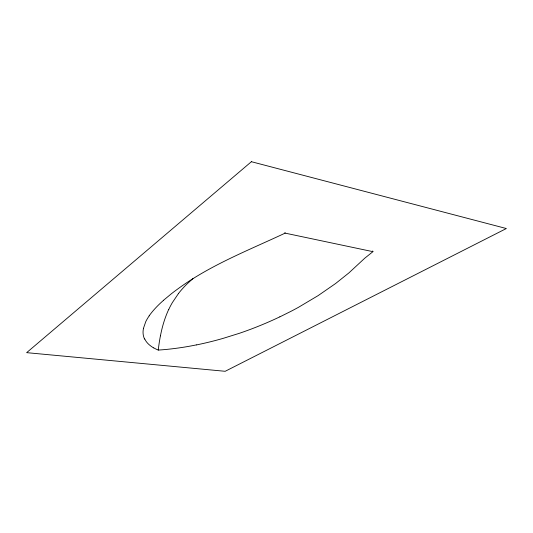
<?xml version="1.0" encoding="UTF-8"?>
<svg xmlns="http://www.w3.org/2000/svg" width="533" height="533" viewBox="0 0 533 533"><rect width="100%" height="100%" fill="white"/><g stroke="black" fill="none" stroke-linecap="round" stroke-linejoin="round"><path stroke-width="0.8" d="M143.364 328.628L145.776 321.612A236.525 73.567 -8.1 0 1 148.614 316.722L149.227 315.816M160.44 335.823L160.926 333.458A65.199 31.567 -83.5 0 1 168.754 309.34M168.781 309.393L169.84 307.215A74.707 36.424 -83.8 0 1 172.386 302.557L178.355 293.71M163.511 300.292L171.346 293.783A351.813 102.463 -9.9 0 1 177.815 288.926C210.575 264.921 248.658 250.25 285.128 233.128L372.927 251.663L372.68 250.963M192.893 278.606L187.03 283.976A147.548 74.653 -86.3 0 0 178.348 293.67M372.927 251.663L364.812 258.165L348.895 272.916L335.59 283.529L318.094 295.635L298.48 307.308A631.798 269.198 8.4 0 1 290.732 311.445L279.865 316.849M196.43 344.931L197.756 344.658A184.305 66.572 -1.7 0 0 223.653 338.208L239.384 333.298A312.531 123.356 1 0 0 249.497 329.7L251.309 329.021A433.969 179.894 3.9 0 0 279.825 316.842M153.751 347.889L154.483 348.296A79.77 24.998 -4.6 0 0 158.234 350.074A84.64 27.716 -2.9 0 0 165.736 349.488L167.355 349.335A111.57 37.623 -2.7 0 0 196.364 344.891M144.476 338.682L144.696 339.141M285.128 233.128L284.915 232.535M158.254 350.074A95.54 47.71 -83.8 0 1 160.426 335.817M149.167 315.809A291.125 88.078 -9 0 1 163.564 300.299M144.383 338.688A158.508 50.355 -6.4 0 1 143.444 328.628M153.631 347.909A102.842 32.526 -5.1 0 1 144.863 339.128M251.396 161.706L26.65 352.653L225.173 371.294L506.35 228.53L251.396 161.706"/></g></svg>
